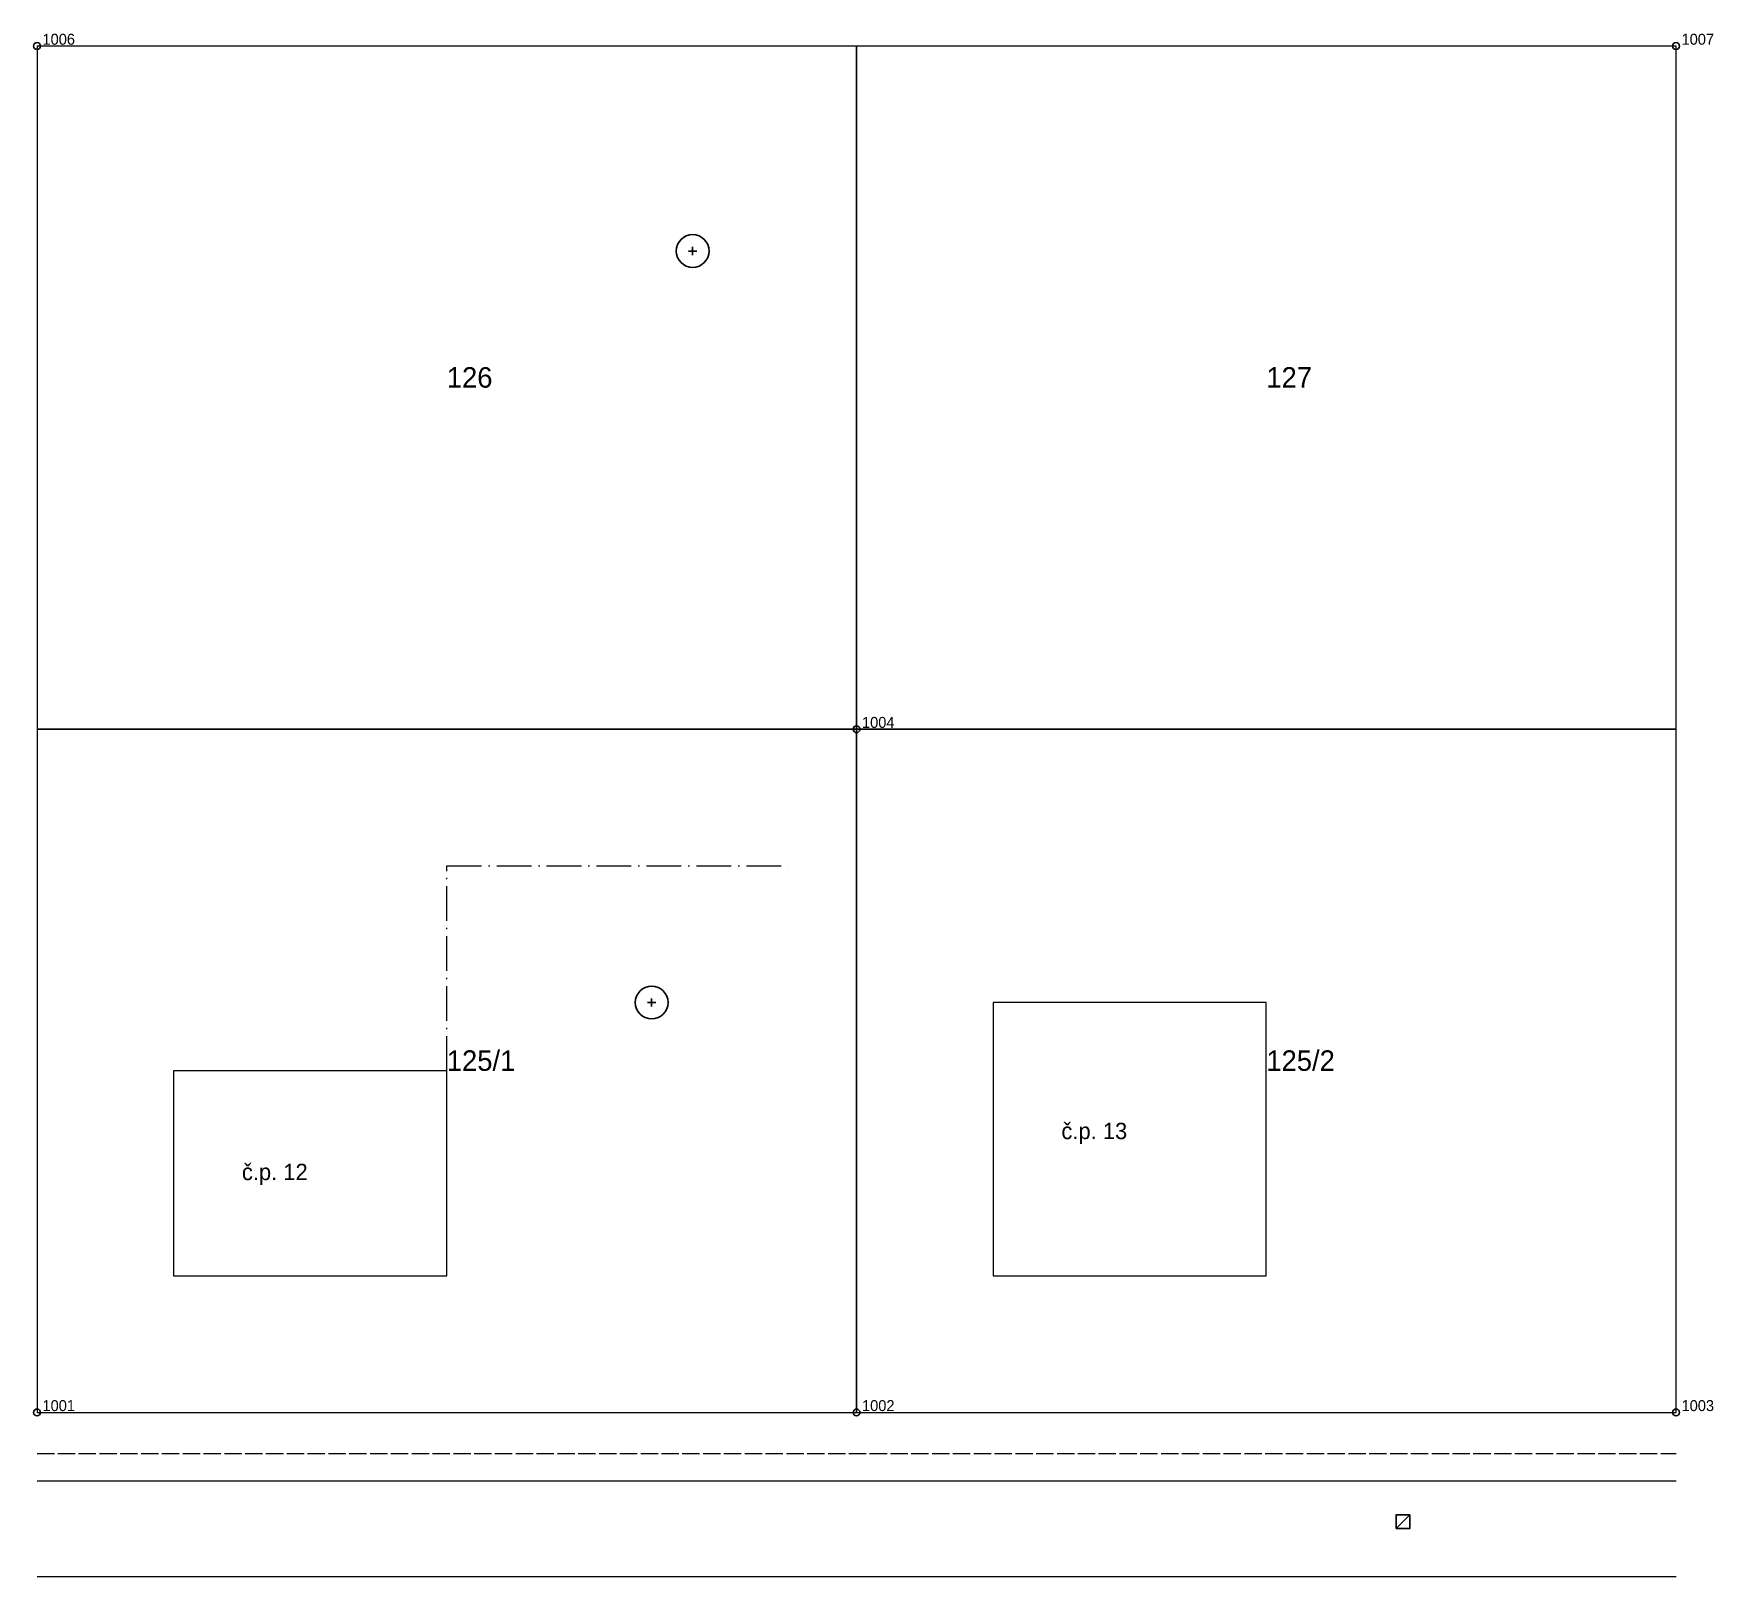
# Model space of a CAD drawing. Header units: metres. Extents: x -743200 to -743077, y -1043512 to -1043399.
import ezdxf

# ---------------------------------------------------------------- set-up
doc = ezdxf.new("R2010")
doc.units = ezdxf.units.M
doc.linetypes.add('DASHDOT', pattern=[3.556, 2.54, -0.508, 0, -0.508])
doc.linetypes.add('DASHED', pattern=[1.524, 1.27, -0.254])
for name, color, linetype in [('BODY', 7, 'CONTINUOUS'), ('BUDOVY', 1, 'CONTINUOUS'), ('KOMUNIKACE', 8, 'CONTINUOUS'), ('PARCELNI_CISLA', 3, 'CONTINUOUS'), ('PARCELY', 3, 'CONTINUOUS'), ('PLOTY', 5, 'DASHDOT'), ('POPIS_BUDOV', 7, 'CONTINUOUS'), ('SITE', 6, 'CONTINUOUS'), ('VEGETACE', 3, 'CONTINUOUS')]:
    doc.layers.add(name, color=color, linetype=linetype)

# ---------------------------------------------------------------- blocks, each defined once
blk = doc.blocks.new('BOD')
blk.add_circle((0, 0), 0.25)
blk.add_attdef('CISLO', (0.4, 0.1), '', height=0.8)
at = {"flags": 1}
blk.add_attdef('KOD', (0.4, -0.9), '', height=0.5, dxfattribs=at)
blk = doc.blocks.new('STROM_L')
for p, q in [((-0.3, 0), (0.3, 0)), ((0, -0.3), (0, 0.3))]:
    blk.add_line(p, q)
blk.add_circle((0, 0), 1.2)
at = {"flags": 1}
blk.add_attdef('DRUH', (1.4, 0), '', height=0.6, dxfattribs=at)
blk = doc.blocks.new('SACHTA')
blk.add_line((-0.5, -0.5), (0.5, 0.5))
blk.add_lwpolyline([(-0.5, -0.5), (0.5, -0.5), (0.5, 0.5), (-0.5, 0.5)], close=True)

msp = doc.modelspace()

# ---------------------------------------------------------------- linework, layer by layer
at = {"layer": 'BUDOVY', "color": 1, "linetype": 'CONTINUOUS', "lineweight": 0}
for points in [[(-743130, -1043490), (-743110, -1043490), (-743110, -1043470), (-743130, -1043470)], [(-743190, -1043490), (-743170, -1043490), (-743170, -1043475), (-743190, -1043475)]]:
    msp.add_lwpolyline(points, close=True, dxfattribs=at)
at = {"layer": 'KOMUNIKACE', "color": 9, "linetype": 'DASHED', "lineweight": 0, "true_color": 0xc0c0c0}
msp.add_line((-743200, -1043503), (-743080, -1043503), dxfattribs=at)
at = {"layer": 'KOMUNIKACE', "color": 8, "linetype": 'CONTINUOUS', "lineweight": 0, "true_color": 0x404040}
for p, q in [((-743200, -1043505), (-743080, -1043505)), ((-743200, -1043512), (-743080, -1043512))]:
    msp.add_line(p, q, dxfattribs=at)
at = {"layer": 'PARCELY', "color": 3, "linetype": 'CONTINUOUS', "lineweight": 0}
for points in [[(-743200, -1043450), (-743140, -1043450), (-743140, -1043400), (-743200, -1043400)], [(-743140, -1043450), (-743080, -1043450), (-743080, -1043400), (-743140, -1043400)], [(-743200, -1043500), (-743140, -1043500), (-743140, -1043450), (-743200, -1043450)], [(-743140, -1043500), (-743080, -1043500), (-743080, -1043450), (-743140, -1043450)]]:
    msp.add_lwpolyline(points, close=True, dxfattribs=at)
at = {"layer": 'PLOTY', "color": 5, "linetype": 'DASHDOT', "lineweight": 0}
msp.add_lwpolyline([(-743170, -1043475), (-743170, -1043460), (-743145, -1043460)], dxfattribs=at)

# ---------------------------------------------------------------- block references
at = {"layer": 'BODY', "color": 7, "linetype": 'CONTINUOUS', "lineweight": 0}
for p, values in [((-743200, -1043400), {'CISLO': '1006'}), ((-743080, -1043400), {'CISLO': '1007'}), ((-743140, -1043450), {'CISLO': '1004'}), ((-743200, -1043500), {'CISLO': '1001'}), ((-743140, -1043500), {'CISLO': '1002'}), ((-743080, -1043500), {'CISLO': '1003'})]:
    msp.add_blockref('BOD', p, dxfattribs=at).add_auto_attribs(values)
at = {"layer": 'SITE', "color": 6, "linetype": 'CONTINUOUS', "lineweight": 0}
msp.add_blockref('SACHTA', (-743100, -1043508), dxfattribs=at)
at = {"layer": 'VEGETACE', "color": 3, "linetype": 'CONTINUOUS', "lineweight": 0}
for p in [(-743152, -1043415), (-743155, -1043470)]:
    msp.add_blockref('STROM_L', p, dxfattribs=at)

# ---------------------------------------------------------------- texts
at = {"layer": 'PARCELNI_CISLA', "color": 3, "linetype": 'CONTINUOUS', "lineweight": 0}
for s, p in [('126', (-743170, -1043425)), ('127', (-743110, -1043425)), ('125/1', (-743170, -1043475)), ('125/2', (-743110, -1043475))]:
    msp.add_text(s, height=1.5, dxfattribs=at).set_placement(p)
at = {"layer": 'POPIS_BUDOV', "color": 7, "linetype": 'CONTINUOUS', "lineweight": 0}
for s, p in [('č.p. 13', (-743125, -1043480)), ('č.p. 12', (-743185, -1043483))]:
    msp.add_text(s, height=1.2, dxfattribs=at).set_placement(p)

doc.saveas('drawing.dxf')
